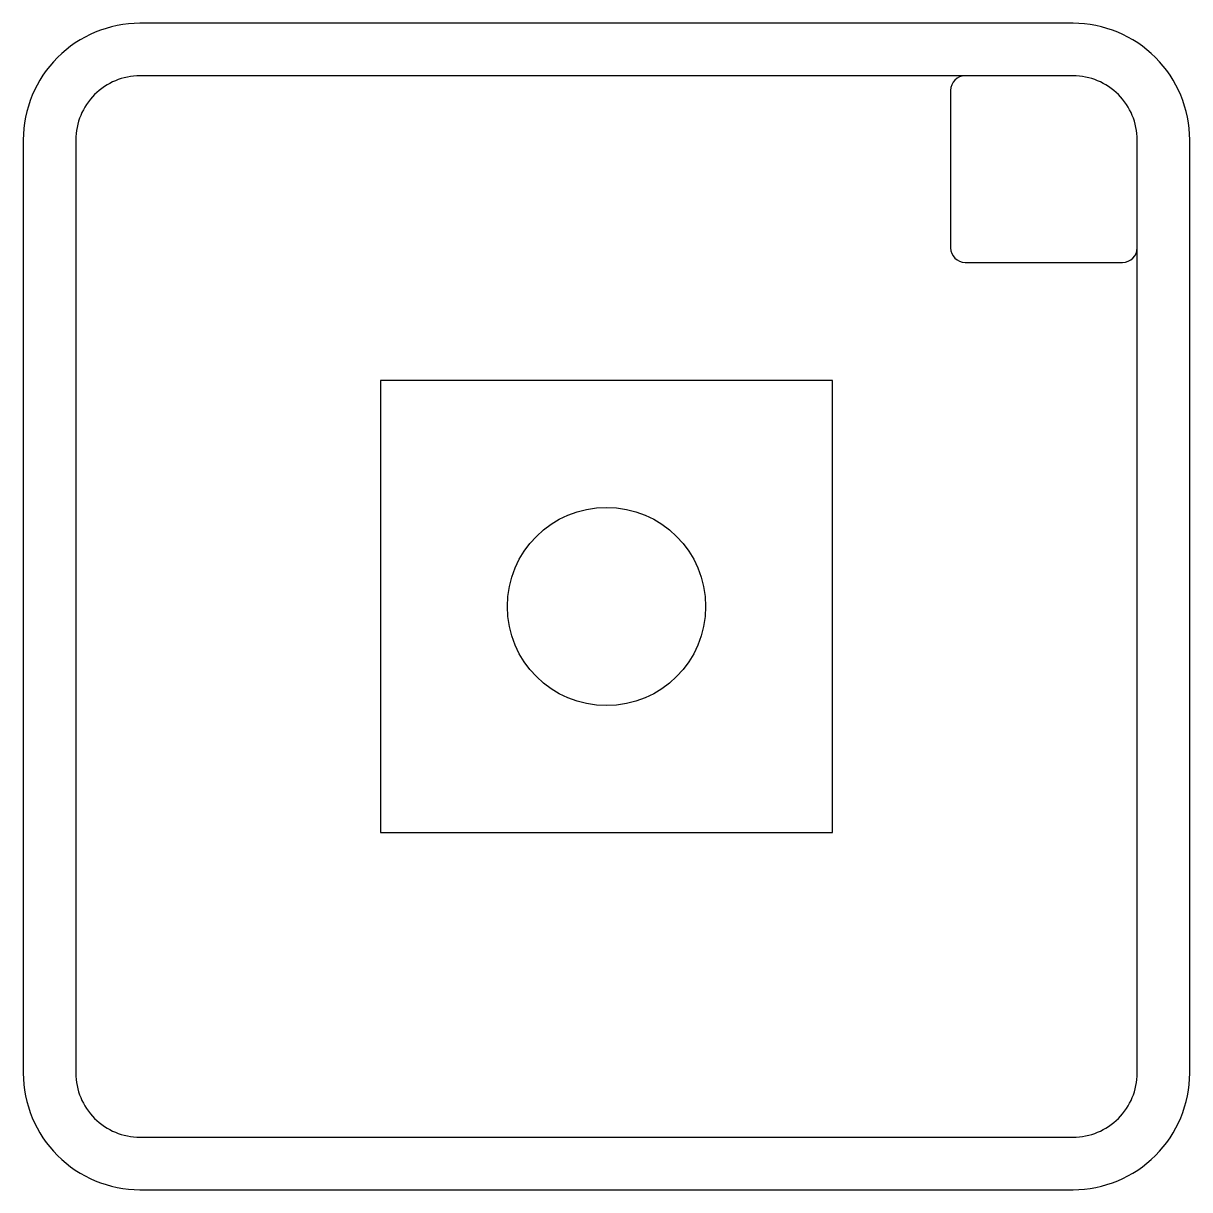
# Model space of a CAD drawing. Header units: millimetres. Extents: x -20 to 20, y -20 to 20.
import ezdxf

# ---------------------------------------------------------------- set-up
doc = ezdxf.new("R2010")
doc.units = ezdxf.units.MM
doc.layers.add('Hladina2', color=7, linetype='Continuous')

msp = doc.modelspace()

# ---------------------------------------------------------------- linework, layer by layer
msp.add_lwpolyline([(-7.75, -7.75), (7.75, -7.75), (7.75, 7.75), (-7.75, 7.75)], close=True)
msp.add_circle((0, 0), 3.4)
at = {"layer": 'Hladina2'}
for p, q in [((11.8, 17.7), (11.8, 12.3)), ((12.3, 11.8), (17.7, 11.8))]:
    msp.add_line(p, q, dxfattribs=at)
for points in [[(-16, -20), (16, -20, 0.414214), (20, -16), (20, 16, 0.414214), (16, 20), (-16, 20, 0.414214), (-20, 16), (-20, -16, 0.414214)], [(-16, -18.2), (16, -18.2, 0.414214), (18.2, -16), (18.2, 16, 0.414214), (16, 18.2), (-16, 18.2, 0.414214), (-18.2, 16), (-18.2, -16, 0.414214)]]:
    msp.add_lwpolyline(points, format="xyb", close=True, dxfattribs=at)
for centre, start, end in [((12.3, 17.7), 90, 180), ((12.3, 12.3), 180, 270), ((17.7, 12.3), 270, 360)]:
    msp.add_arc(centre, 0.5, start, end, dxfattribs=at)

doc.saveas('drawing.dxf')
